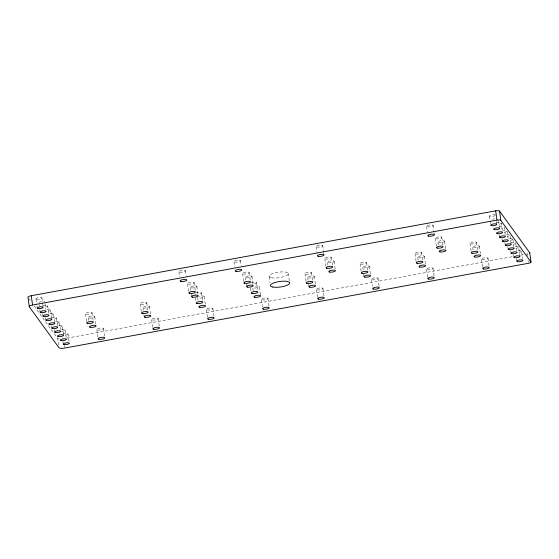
<?xml version="1.0" encoding="UTF-8"?>
<svg xmlns="http://www.w3.org/2000/svg" width="559" height="559" viewBox="0 0 559 559"><rect width="100%" height="100%" fill="white"/><g stroke="black" fill="none" stroke-linecap="round" stroke-linejoin="round"><path stroke-width="0.42" stroke-dasharray="2.79 2.1" d="M66.738 338.167L512.931 256.602M520.653 255.19L524.083 254.562M524.943 254.408L527.521 253.933A2.788 0.79 -7.9 0 0 528.667 253.639M28.537 298.22L30.577 301.042M34.155 305.976L57.661 338.412L58.597 345.162M527.521 253.933L527.752 255.624M528.458 260.69L528.688 262.381M521.645 251.795L522.581 258.551M519.919 256.246L518.626 246.952A3.054 0.866 -7.9 0 0 513.672 247.085M515.845 243.794L516.782 250.551M516.516 258.796L516.865 261.332M512.945 239.797L514.119 248.245M513.616 254.799L513.966 257.329M511.101 243.396L509.934 234.955A3.054 0.866 -7.9 0 1 507.523 236.282M510.716 250.795L511.066 253.332M507.034 230.951L508.32 240.244M507.817 246.798L508.166 249.328M505.189 234.549L504.134 226.954A3.054 0.866 -7.9 0 1 501.723 228.282M504.917 242.795L505.266 245.331M496.273 223.083A3.054 0.866 -7.9 0 1 501.234 222.95L502.52 232.244M502.017 238.798L502.366 241.327M498.565 220.637L499.508 227.394M499.117 234.794L499.466 237.33M496.371 221.706L496.72 224.243M489.481 216.04L490.536 223.642M487.979 258.139L489.265 267.426M481.432 259.334L482.724 268.627M479.301 246.17L480.593 255.456M476.561 242.389L477.854 251.676M472.76 247.364L473.11 249.901M470.014 243.584L471.307 252.878M444.517 241.041L445.803 250.334M441.778 237.261L443.063 246.554M437.97 242.243L438.438 245.618M435.23 238.462L436.516 247.749M433.099 225.291L434.036 232.048M434.154 232.893L434.392 234.584M432.987 268.194L434.273 277.481M426.552 226.493L427.376 232.404M426.44 269.389L427.726 278.675M424.309 256.225L425.602 265.511M421.57 252.444L422.863 261.731M417.762 257.419L418.23 260.794M415.023 253.639L416.196 262.087M377.989 278.242L379.281 287.536M371.442 279.444L372.385 286.194M369.317 266.273L370.603 275.566M366.578 262.492L367.864 271.786M362.77 267.475L363.119 270.004M363.706 274.231L364.056 276.761M360.031 263.694L361.317 272.981M334.107 261.228L335.162 268.823M331.368 257.447L332.661 266.734M327.567 262.423L328.035 265.798M324.821 258.642L326.114 267.929M322.697 245.478L323.633 252.235M323.752 253.08L323.982 254.764M322.934 288.311L324.227 297.598M316.149 246.673L316.967 252.584M316.387 289.506L317.68 298.792M314.263 276.342L315.549 285.628M311.524 272.561L312.579 280.164M307.716 277.537L308.184 280.911M308.652 284.293L309.001 286.823M304.976 273.756L306.262 283.05M288.269 273.211L289.324 280.807M269.221 276.691L270.039 282.602M267.943 298.359L269.235 307.653M261.395 299.561L262.688 308.847M255.365 286.124A3.361 0.957 -7.9 0 1 259.271 286.39L260.557 295.683M251.075 282.763A3.361 0.957 -7.9 0 1 256.525 282.609L257.699 291.057M251.92 276.251L253.206 285.537M253.192 290.966L252.724 287.592A3.361 0.957 -7.9 0 0 256.623 287.857A3.361 0.957 -7.9 0 0 259.271 286.39M249.174 272.471L250.467 281.764M250.565 288.032L251.27 293.098M245.373 277.446L245.722 279.982M246.309 284.203L246.659 286.739M242.634 273.665L243.682 281.268M240.503 260.501L241.208 265.567M233.955 261.696L234.661 266.769M212.888 308.428L214.181 317.715M206.341 309.623L207.634 318.909M204.217 296.459L205.502 305.745M201.478 292.678L202.533 300.281M196.866 286.313L198.152 295.606M198.019 300.19L197.669 297.654A3.361 0.957 -7.9 0 0 202.127 297.807A3.361 0.957 -7.9 0 0 203.804 296.193A3.361 0.957 -7.9 0 0 198.759 296.605M194.127 282.533L195.412 291.826M195.517 298.094L196.216 303.167M190.319 287.515L190.787 290.89M191.255 294.265L191.604 296.801M187.579 283.734L188.865 293.021M185.448 270.563L186.154 275.636M178.901 271.765L179.607 276.831M158.19 318.427L159.483 327.714M151.65 319.622L152.935 328.909M149.519 306.458L150.804 315.744M146.779 302.678L148.065 311.964M142.971 307.653L143.321 310.189M143.908 314.41L144.257 316.939M140.232 303.872L141.406 312.32M103.436 328.433L104.729 337.727M96.889 329.628L98.063 338.076M94.764 316.464L96.05 325.757M92.025 312.684L93.311 321.977M88.217 317.659L88.685 321.041M85.478 313.885L86.764 323.172M63.048 333.996A3.054 0.866 -7.9 0 1 68.002 333.856L69.295 343.149M65.11 329.859L66.395 339.145M58.66 325.618A3.054 0.866 -7.9 0 1 62.21 325.855L63.495 335.148M64.243 345.553L64.474 347.244M62.992 341.703L63.342 344.239M55.76 321.614A3.054 0.866 -7.9 0 1 59.31 321.858L60.365 329.461M56.41 317.861L57.696 327.148M49.961 313.613A3.054 0.866 -7.9 0 1 53.51 313.858L54.796 323.151M54.293 329.705L54.642 332.235M47.061 309.616A3.054 0.866 -7.9 0 1 50.61 309.861L51.784 318.302M51.393 325.701L51.742 328.238M42.75 305.99A3.054 0.866 -7.9 0 1 47.711 305.857L48.996 315.15M45.048 303.544L45.866 309.455M45.593 317.701L45.95 320.237M41.911 297.856L43.204 307.15M42.694 313.704L43.05 316.233M39.095 304.634L39.326 306.325M39.794 309.7L40.15 312.236M35.958 298.946L36.782 304.858M36.894 305.703L37.25 308.233M518.514 247.42A3.054 0.866 -7.9 0 1 514.657 248.448M59.436 339.02A4.863 1.384 -7.9 0 1 57.661 338.412M68.002 333.856A3.054 0.866 -7.9 0 1 64.033 335.358M61.56 329.614A3.054 0.866 -7.9 0 1 65.151 330.083A3.054 0.866 -7.9 0 1 61.134 331.354M62.21 325.855A3.054 0.866 -7.9 0 1 59.799 327.19M59.31 321.858A3.054 0.866 -7.9 0 1 56.899 323.193M51.449 317.994A3.054 0.866 -7.9 0 1 56.159 317.673A3.054 0.866 -7.9 0 1 54.006 319.189M53.51 313.858A3.054 0.866 -7.9 0 1 51.107 315.192M50.61 309.861A3.054 0.866 -7.9 0 1 48.207 311.188M47.711 305.857A3.054 0.866 -7.9 0 1 43.742 307.352M38.969 302.482A3.054 0.866 -7.9 0 1 42.051 301.497A3.054 0.866 -7.9 0 1 44.811 301.86M521.414 251.417A3.054 0.866 -7.9 0 1 517.557 252.451M517.983 250.712A3.054 0.866 -7.9 0 1 520.841 250.635M515.615 243.417A3.054 0.866 -7.9 0 1 513.323 244.283M510.772 243.088A3.054 0.866 -7.9 0 1 515.726 242.955M512.827 238.952A3.054 0.866 -7.9 0 1 510.423 240.286M509.284 238.707A3.054 0.866 -7.9 0 1 512.149 238.63M506.384 234.71A3.054 0.866 -7.9 0 1 509.249 234.633M506.915 231.419A3.054 0.866 -7.9 0 1 504.623 232.285M503.484 230.706A3.054 0.866 -7.9 0 1 505.05 230.546M499.173 227.087A3.054 0.866 -7.9 0 1 503.449 226.633M501.234 222.95A3.054 0.866 -7.9 0 1 497.265 224.452M492.381 220.036A3.054 0.866 -7.9 0 1 492.493 219.575M493.373 219.086A3.054 0.866 -7.9 0 1 494.785 218.709M495.323 215.418A3.054 0.866 -7.9 0 1 490.543 216.417A3.054 0.866 -7.9 0 1 490.907 214.942A3.054 0.866 -7.9 0 1 495.435 214.949M256.525 282.609A3.361 0.957 -7.9 0 1 252.165 284.258M196.02 292.825A3.361 0.957 -7.9 0 1 201.198 292.476A3.361 0.957 -7.9 0 1 198.829 294.139M195.678 294.23A3.361 0.957 -7.9 0 1 194.93 293.873M438.724 242.592A3.361 0.957 -7.9 0 0 444.391 241.558A3.361 0.957 -7.9 0 0 440.611 240.775A3.361 0.957 -7.9 0 0 438.724 242.592M415.777 253.996A3.361 0.957 -7.9 0 0 421.444 252.954A3.361 0.957 -7.9 0 0 417.671 252.172A3.361 0.957 -7.9 0 0 415.777 253.996M271.408 277.718A9.782 2.781 -7.9 0 0 287.906 274.7A9.782 2.781 -7.9 0 0 276.915 272.429A9.782 2.781 -7.9 0 0 271.408 277.718M36.642 299.268A3.054 0.866 -7.9 0 0 41.799 298.324A3.054 0.866 -7.9 0 0 38.368 297.612A3.054 0.866 -7.9 0 0 36.642 299.268M243.382 274.022A3.361 0.957 -7.9 0 0 249.055 272.981A3.361 0.957 -7.9 0 0 245.275 272.205A3.361 0.957 -7.9 0 0 243.382 274.022M246.121 277.802A3.361 0.957 -7.9 0 0 251.795 276.761A3.361 0.957 -7.9 0 0 248.014 275.985A3.361 0.957 -7.9 0 0 246.121 277.802M234.71 262.052A3.361 0.957 -7.9 0 0 240.377 261.018A3.361 0.957 -7.9 0 0 236.604 260.235A3.361 0.957 -7.9 0 0 234.71 262.052M435.978 238.812A3.361 0.957 -7.9 0 0 441.652 237.778A3.361 0.957 -7.9 0 0 437.872 236.995A3.361 0.957 -7.9 0 0 435.978 238.812M427.307 226.842A3.361 0.957 -7.9 0 0 432.973 225.808A3.361 0.957 -7.9 0 0 429.2 225.025A3.361 0.957 -7.9 0 0 427.307 226.842M325.576 258.992A3.361 0.957 -7.9 0 0 331.249 257.958A3.361 0.957 -7.9 0 0 327.469 257.175A3.361 0.957 -7.9 0 0 325.576 258.992M328.315 262.772A3.361 0.957 -7.9 0 0 333.989 261.738A3.361 0.957 -7.9 0 0 330.208 260.955A3.361 0.957 -7.9 0 0 328.315 262.772M316.904 247.029A3.361 0.957 -7.9 0 0 322.571 245.988A3.361 0.957 -7.9 0 0 318.798 245.205A3.361 0.957 -7.9 0 0 316.904 247.029M188.327 284.084A3.361 0.957 -7.9 0 0 194.001 283.05A3.361 0.957 -7.9 0 0 190.221 282.267A3.361 0.957 -7.9 0 0 188.327 284.084M191.066 287.864A3.361 0.957 -7.9 0 0 196.74 286.83A3.361 0.957 -7.9 0 0 192.96 286.047A3.361 0.957 -7.9 0 0 191.066 287.864M179.656 272.114A3.361 0.957 -7.9 0 0 185.322 271.08A3.361 0.957 -7.9 0 0 181.549 270.297A3.361 0.957 -7.9 0 0 179.656 272.114M473.508 247.721A3.361 0.957 -7.9 0 0 479.182 246.68A3.361 0.957 -7.9 0 0 475.402 245.904A3.361 0.957 -7.9 0 0 473.508 247.721M470.769 243.941A3.361 0.957 -7.9 0 0 476.443 242.899A3.361 0.957 -7.9 0 0 472.662 242.124A3.361 0.957 -7.9 0 0 470.769 243.941M482.186 259.69A3.361 0.957 -7.9 0 0 487.853 258.649A3.361 0.957 -7.9 0 0 484.08 257.874A3.361 0.957 -7.9 0 0 482.186 259.69M418.516 257.769A3.361 0.957 -7.9 0 0 424.183 256.735A3.361 0.957 -7.9 0 0 420.41 255.952A3.361 0.957 -7.9 0 0 418.516 257.769M427.188 269.738A3.361 0.957 -7.9 0 0 432.862 268.704A3.361 0.957 -7.9 0 0 429.081 267.922A3.361 0.957 -7.9 0 0 427.188 269.738M363.525 267.824A3.361 0.957 -7.9 0 0 369.192 266.79A3.361 0.957 -7.9 0 0 365.411 266.007A3.361 0.957 -7.9 0 0 363.525 267.824M360.779 264.044A3.361 0.957 -7.9 0 0 366.452 263.01A3.361 0.957 -7.9 0 0 362.672 262.227A3.361 0.957 -7.9 0 0 360.779 264.044M372.196 279.793A3.361 0.957 -7.9 0 0 377.863 278.759A3.361 0.957 -7.9 0 0 374.09 277.977A3.361 0.957 -7.9 0 0 372.196 279.793M308.47 277.886A3.361 0.957 -7.9 0 0 314.137 276.852A3.361 0.957 -7.9 0 0 310.364 276.069A3.361 0.957 -7.9 0 0 308.47 277.886M305.731 274.113A3.361 0.957 -7.9 0 0 311.398 273.072A3.361 0.957 -7.9 0 0 307.625 272.289A3.361 0.957 -7.9 0 0 305.731 274.113M317.142 289.855A3.361 0.957 -7.9 0 0 322.816 288.821A3.361 0.957 -7.9 0 0 319.035 288.039A3.361 0.957 -7.9 0 0 317.142 289.855M262.15 299.91A3.361 0.957 -7.9 0 0 267.817 298.876A3.361 0.957 -7.9 0 0 264.044 298.094A3.361 0.957 -7.9 0 0 262.15 299.91M207.096 309.972A3.361 0.957 -7.9 0 0 212.762 308.938A3.361 0.957 -7.9 0 0 208.989 308.156A3.361 0.957 -7.9 0 0 207.096 309.972M143.726 308.002A3.361 0.957 -7.9 0 0 149.393 306.968A3.361 0.957 -7.9 0 0 145.619 306.185A3.361 0.957 -7.9 0 0 143.726 308.002M140.987 304.229A3.361 0.957 -7.9 0 0 146.654 303.188A3.361 0.957 -7.9 0 0 142.88 302.405A3.361 0.957 -7.9 0 0 140.987 304.229M152.397 319.972A3.361 0.957 -7.9 0 0 158.071 318.937A3.361 0.957 -7.9 0 0 154.291 318.155A3.361 0.957 -7.9 0 0 152.397 319.972M88.965 318.015A3.361 0.957 -7.9 0 0 94.639 316.981A3.361 0.957 -7.9 0 0 90.858 316.198A3.361 0.957 -7.9 0 0 88.965 318.015M86.226 314.235A3.361 0.957 -7.9 0 0 91.9 313.201A3.361 0.957 -7.9 0 0 88.119 312.418A3.361 0.957 -7.9 0 0 86.226 314.235M97.643 329.985A3.361 0.957 -7.9 0 0 103.31 328.951A3.361 0.957 -7.9 0 0 99.537 328.168A3.361 0.957 -7.9 0 0 97.643 329.985"/><path stroke-width="0.84" d="M31.255 295.725L495.679 210.827A3.326 0.943 -7.9 0 1 499.543 211.092L529.708 252.724L531.001 262.01A2.788 0.79 -7.9 0 1 528.807 263.226L64.592 348.082A4.863 1.384 -7.9 0 1 58.947 347.698L29.313 306.807L28.02 297.521A4.109 1.167 -7.9 0 1 31.255 295.725L32.541 305.018A4.109 1.167 -7.9 0 0 29.313 306.807M32.541 305.018L496.965 220.12A3.326 0.943 -7.9 0 1 500.829 220.386L531.001 262.01M499.543 211.092L500.829 220.386M495.679 210.827L496.965 220.12M529.708 252.724A2.788 0.79 -7.9 0 1 529.659 253.087M514.65 257.65A3.054 0.866 -7.9 0 0 519.807 256.707A3.054 0.866 -7.9 0 0 516.369 256.001A3.054 0.866 -7.9 0 0 514.65 257.65M440.01 251.885A3.361 0.957 -7.9 0 0 445.677 250.844A3.361 0.957 -7.9 0 0 441.903 250.062A3.361 0.957 -7.9 0 0 440.01 251.885M417.063 263.282A3.361 0.957 -7.9 0 0 422.737 262.248A3.361 0.957 -7.9 0 0 418.957 261.465A3.361 0.957 -7.9 0 0 417.063 263.282M318.19 256.315A3.361 0.957 -7.9 0 0 323.857 255.281A3.361 0.957 -7.9 0 0 320.083 254.499A3.361 0.957 -7.9 0 0 318.19 256.315M326.868 268.285A3.361 0.957 -7.9 0 0 332.535 267.251A3.361 0.957 -7.9 0 0 328.762 266.468A3.361 0.957 -7.9 0 0 326.868 268.285M189.62 293.377A3.361 0.957 -7.9 0 0 195.287 292.336A3.361 0.957 -7.9 0 0 191.513 291.553A3.361 0.957 -7.9 0 0 189.62 293.377M428.592 236.136A3.361 0.957 -7.9 0 0 434.266 235.094A3.361 0.957 -7.9 0 0 430.486 234.319A3.361 0.957 -7.9 0 0 428.592 236.136M192.359 297.157A3.361 0.957 -7.9 0 0 198.026 296.116A3.361 0.957 -7.9 0 0 194.252 295.334A3.361 0.957 -7.9 0 0 192.359 297.157M180.941 281.408A3.361 0.957 -7.9 0 0 186.615 280.366A3.361 0.957 -7.9 0 0 182.835 279.591A3.361 0.957 -7.9 0 0 180.941 281.408M474.801 257.007A3.361 0.957 -7.9 0 0 480.467 255.973A3.361 0.957 -7.9 0 0 476.694 255.19A3.361 0.957 -7.9 0 0 474.801 257.007M472.062 253.227A3.361 0.957 -7.9 0 0 477.728 252.193A3.361 0.957 -7.9 0 0 473.955 251.41A3.361 0.957 -7.9 0 0 472.062 253.227M483.472 268.977A3.361 0.957 -7.9 0 0 489.146 267.943A3.361 0.957 -7.9 0 0 485.366 267.16A3.361 0.957 -7.9 0 0 483.472 268.977M329.607 272.065A3.361 0.957 -7.9 0 0 335.274 271.031A3.361 0.957 -7.9 0 0 331.501 270.249A3.361 0.957 -7.9 0 0 329.607 272.065M55.327 332.556A3.054 0.866 -7.9 0 0 60.484 331.613A3.054 0.866 -7.9 0 0 57.053 330.907A3.054 0.866 -7.9 0 0 55.327 332.556M52.427 328.559A3.054 0.866 -7.9 0 0 57.584 327.616A3.054 0.866 -7.9 0 0 54.153 326.903A3.054 0.866 -7.9 0 0 52.427 328.559M98.929 339.271A3.361 0.957 -7.9 0 0 104.603 338.237A3.361 0.957 -7.9 0 0 100.823 337.454A3.361 0.957 -7.9 0 0 98.929 339.271M58.227 336.56A3.054 0.866 -7.9 0 0 63.384 335.617A3.054 0.866 -7.9 0 0 59.953 334.904A3.054 0.866 -7.9 0 0 58.227 336.56M49.527 324.555A3.054 0.866 -7.9 0 0 54.684 323.612A3.054 0.866 -7.9 0 0 51.253 322.906A3.054 0.866 -7.9 0 0 49.527 324.555M252.025 293.454A3.361 0.957 -7.9 0 0 257.692 292.413A3.361 0.957 -7.9 0 0 253.919 291.637A3.361 0.957 -7.9 0 0 252.025 293.454M272.701 287.005A9.782 2.781 -7.9 0 0 289.192 283.993A9.782 2.781 -7.9 0 0 278.207 281.722A9.782 2.781 -7.9 0 0 272.701 287.005M46.628 320.559A3.054 0.866 -7.9 0 0 51.784 319.615A3.054 0.866 -7.9 0 0 48.354 318.903A3.054 0.866 -7.9 0 0 46.628 320.559M61.127 340.557A3.054 0.866 -7.9 0 0 66.283 339.613A3.054 0.866 -7.9 0 0 62.846 338.908A3.054 0.866 -7.9 0 0 61.127 340.557M43.735 316.555A3.054 0.866 -7.9 0 0 48.885 315.611A3.054 0.866 -7.9 0 0 45.454 314.906A3.054 0.866 -7.9 0 0 43.735 316.555M40.835 312.558A3.054 0.866 -7.9 0 0 45.985 311.615A3.054 0.866 -7.9 0 0 42.554 310.902A3.054 0.866 -7.9 0 0 40.835 312.558M90.258 327.301A3.361 0.957 -7.9 0 0 95.924 326.267A3.361 0.957 -7.9 0 0 92.151 325.485A3.361 0.957 -7.9 0 0 90.258 327.301M87.518 323.528A3.361 0.957 -7.9 0 0 93.185 322.487A3.361 0.957 -7.9 0 0 89.412 321.704A3.361 0.957 -7.9 0 0 87.518 323.528M153.69 329.265A3.361 0.957 -7.9 0 0 159.357 328.231A3.361 0.957 -7.9 0 0 155.584 327.448A3.361 0.957 -7.9 0 0 153.69 329.265M517.55 261.654A3.054 0.866 -7.9 0 0 522.707 260.711A3.054 0.866 -7.9 0 0 519.269 259.998A3.054 0.866 -7.9 0 0 517.55 261.654M37.935 308.554A3.054 0.866 -7.9 0 0 43.085 307.611A3.054 0.866 -7.9 0 0 39.654 306.905A3.054 0.866 -7.9 0 0 37.935 308.554M505.951 245.653A3.054 0.866 -7.9 0 0 511.108 244.709A3.054 0.866 -7.9 0 0 507.67 243.997A3.054 0.866 -7.9 0 0 505.951 245.653M497.251 233.648A3.054 0.866 -7.9 0 0 502.408 232.705A3.054 0.866 -7.9 0 0 498.977 231.999A3.054 0.866 -7.9 0 0 497.251 233.648M491.452 225.647A3.054 0.866 -7.9 0 0 496.609 224.711A3.054 0.866 -7.9 0 0 493.178 223.998A3.054 0.866 -7.9 0 0 491.452 225.647M494.352 229.651A3.054 0.866 -7.9 0 0 499.508 228.708A3.054 0.866 -7.9 0 0 496.078 227.995A3.054 0.866 -7.9 0 0 494.352 229.651M208.381 319.266A3.361 0.957 -7.9 0 0 214.055 318.232A3.361 0.957 -7.9 0 0 210.275 317.449A3.361 0.957 -7.9 0 0 208.381 319.266M145.012 317.295A3.361 0.957 -7.9 0 0 150.685 316.261A3.361 0.957 -7.9 0 0 146.905 315.479A3.361 0.957 -7.9 0 0 145.012 317.295M142.272 313.515A3.361 0.957 -7.9 0 0 147.946 312.481A3.361 0.957 -7.9 0 0 144.166 311.698A3.361 0.957 -7.9 0 0 142.272 313.515M235.996 271.339A3.361 0.957 -7.9 0 0 241.67 270.304A3.361 0.957 -7.9 0 0 237.889 269.522A3.361 0.957 -7.9 0 0 235.996 271.339M247.413 287.088A3.361 0.957 -7.9 0 0 253.08 286.054A3.361 0.957 -7.9 0 0 249.307 285.272A3.361 0.957 -7.9 0 0 247.413 287.088M244.674 283.308A3.361 0.957 -7.9 0 0 250.341 282.274A3.361 0.957 -7.9 0 0 246.568 281.491A3.361 0.957 -7.9 0 0 244.674 283.308M500.151 237.652A3.054 0.866 -7.9 0 0 505.308 236.709A3.054 0.866 -7.9 0 0 501.877 235.996A3.054 0.866 -7.9 0 0 500.151 237.652M503.051 241.649A3.054 0.866 -7.9 0 0 508.208 240.705A3.054 0.866 -7.9 0 0 504.777 240A3.054 0.866 -7.9 0 0 503.051 241.649M437.271 248.105A3.361 0.957 -7.9 0 0 442.938 247.064A3.361 0.957 -7.9 0 0 439.164 246.288A3.361 0.957 -7.9 0 0 437.271 248.105M428.48 279.032A3.361 0.957 -7.9 0 0 434.147 277.998A3.361 0.957 -7.9 0 0 430.374 277.215A3.361 0.957 -7.9 0 0 428.48 279.032M364.81 277.117A3.361 0.957 -7.9 0 0 370.477 276.076A3.361 0.957 -7.9 0 0 366.704 275.301A3.361 0.957 -7.9 0 0 364.81 277.117M362.071 273.337A3.361 0.957 -7.9 0 0 367.738 272.296A3.361 0.957 -7.9 0 0 363.965 271.52A3.361 0.957 -7.9 0 0 362.071 273.337M373.489 289.087A3.361 0.957 -7.9 0 0 379.156 288.046A3.361 0.957 -7.9 0 0 375.375 287.263A3.361 0.957 -7.9 0 0 373.489 289.087M64.026 344.561A3.054 0.866 -7.9 0 0 69.183 343.617A3.054 0.866 -7.9 0 0 65.745 342.905A3.054 0.866 -7.9 0 0 64.026 344.561M307.017 283.399A3.361 0.957 -7.9 0 0 312.684 282.365A3.361 0.957 -7.9 0 0 308.91 281.582A3.361 0.957 -7.9 0 0 307.017 283.399M318.434 299.149A3.361 0.957 -7.9 0 0 324.101 298.115A3.361 0.957 -7.9 0 0 320.328 297.332A3.361 0.957 -7.9 0 0 318.434 299.149M419.802 267.062A3.361 0.957 -7.9 0 0 425.476 266.028A3.361 0.957 -7.9 0 0 421.696 265.245A3.361 0.957 -7.9 0 0 419.802 267.062M508.851 249.649A3.054 0.866 -7.9 0 0 514.007 248.706A3.054 0.866 -7.9 0 0 510.57 248A3.054 0.866 -7.9 0 0 508.851 249.649M263.436 309.204A3.361 0.957 -7.9 0 0 269.11 308.163A3.361 0.957 -7.9 0 0 265.329 307.38A3.361 0.957 -7.9 0 0 263.436 309.204M199.71 307.296A3.361 0.957 -7.9 0 0 205.377 306.262A3.361 0.957 -7.9 0 0 201.603 305.48A3.361 0.957 -7.9 0 0 199.71 307.296M196.971 303.516A3.361 0.957 -7.9 0 0 202.637 302.482A3.361 0.957 -7.9 0 0 198.864 301.699A3.361 0.957 -7.9 0 0 196.971 303.516M254.764 297.234A3.361 0.957 -7.9 0 0 260.431 296.193A3.361 0.957 -7.9 0 0 256.658 295.418A3.361 0.957 -7.9 0 0 254.764 297.234M309.756 287.179A3.361 0.957 -7.9 0 0 315.43 286.145A3.361 0.957 -7.9 0 0 311.649 285.363A3.361 0.957 -7.9 0 0 309.756 287.179M511.751 253.653A3.054 0.866 -7.9 0 0 516.907 252.71A3.054 0.866 -7.9 0 0 513.469 251.997A3.054 0.866 -7.9 0 0 511.751 253.653"/></g></svg>
